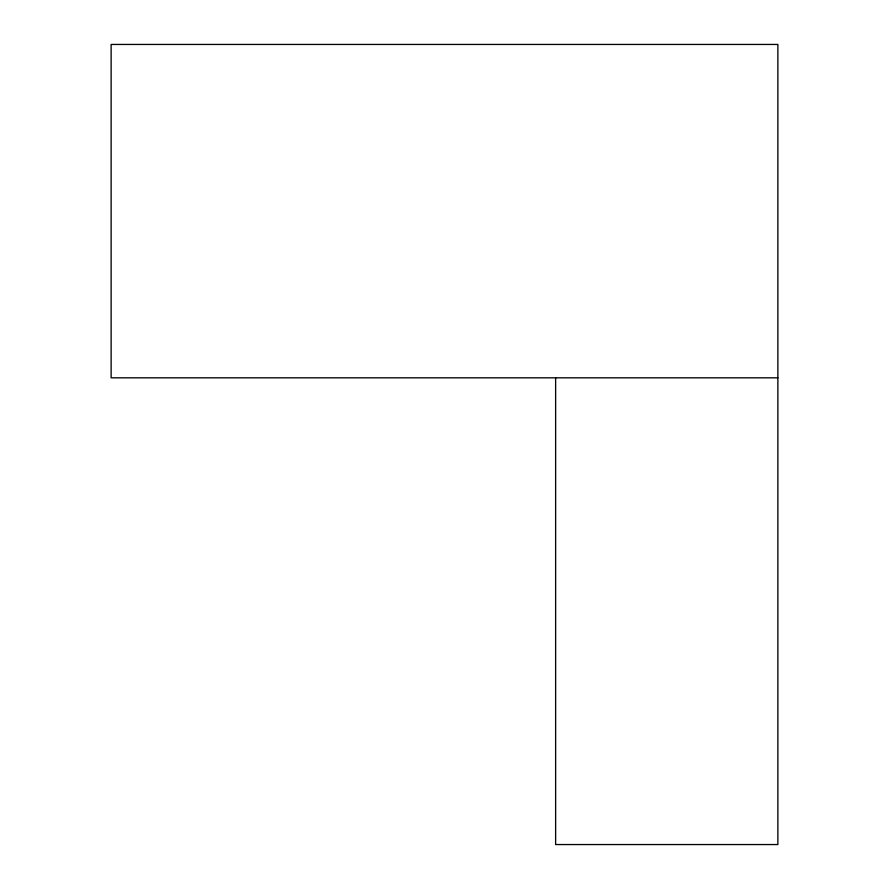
<?xml version="1.0" encoding="UTF-8"?>
<svg xmlns="http://www.w3.org/2000/svg" width="889" height="889" viewBox="0 0 889 889"><rect width="100%" height="100%" fill="white"/><g stroke="black" fill="none" stroke-linecap="round" stroke-linejoin="round"><path stroke-width="1.33" d="M777.875 377.825L111.125 377.825L111.125 44.45L777.875 44.45L777.875 844.55L555.625 844.55L555.625 377.825"/></g></svg>
